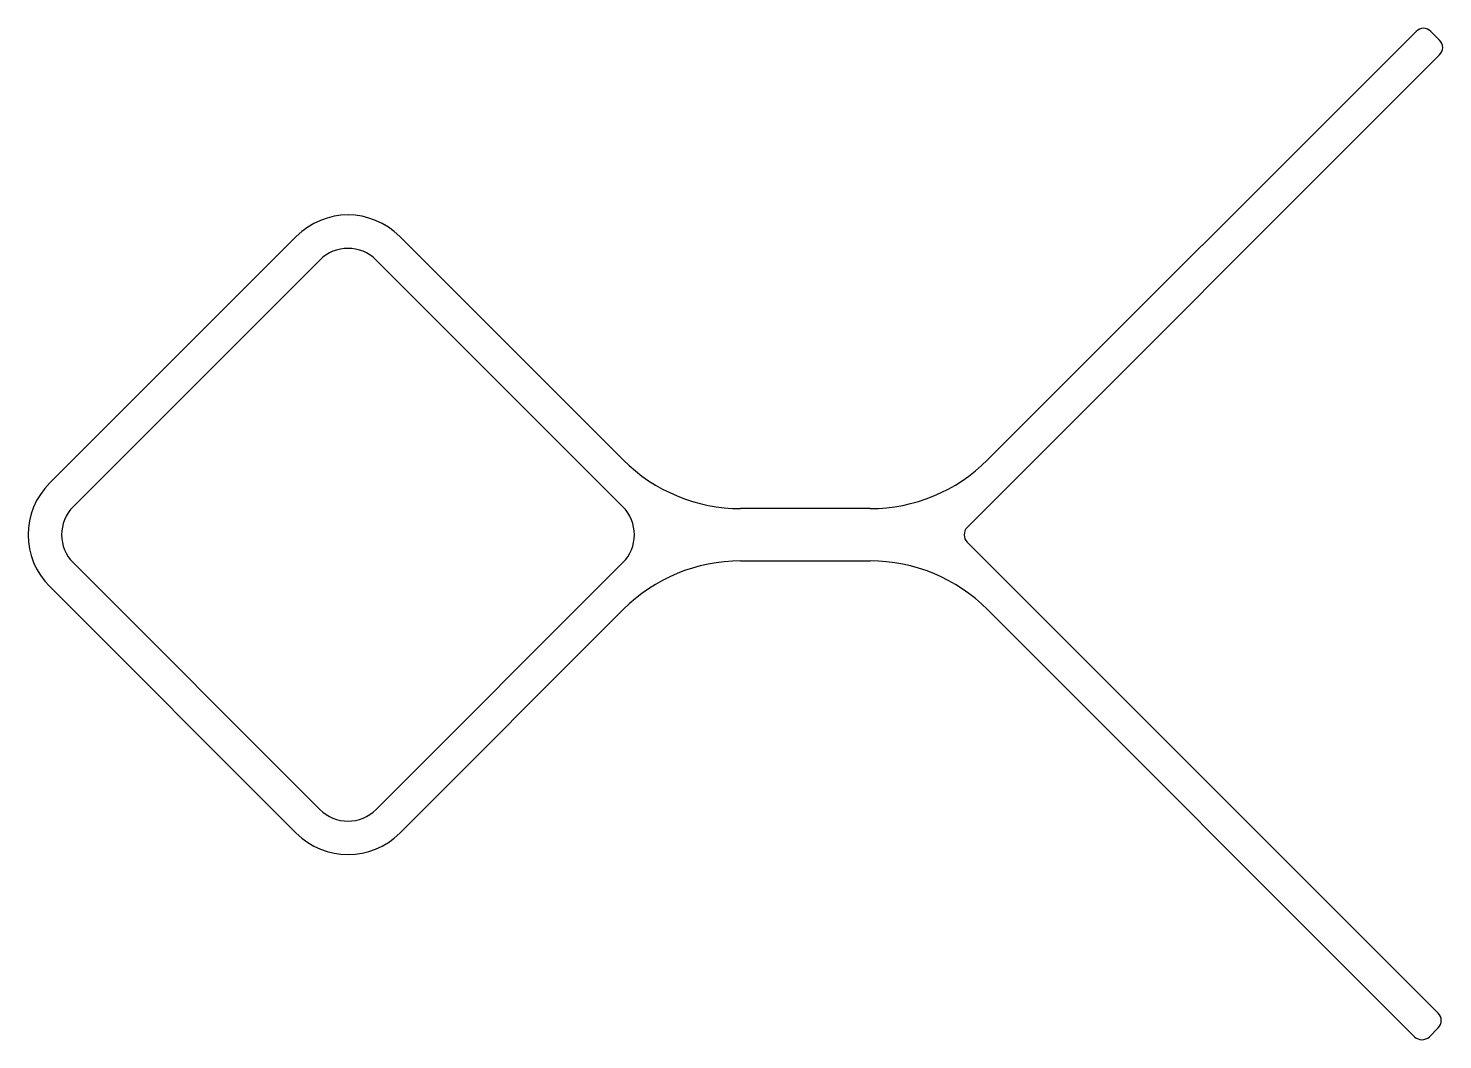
# Model space of a CAD drawing. Extents: x -113 to 90, y -23 to 121.
import ezdxf

# ---------------------------------------------------------------- set-up
doc = ezdxf.new("R2010")
doc.units = 0
doc.layers.get('0').update_dxf_attribs({"linetype": 'CONTINUOUS'})

msp = doc.modelspace()

# ---------------------------------------------------------------- linework, layer by layer
for p, q in [((85.86, 121.05), (24.48, 59.66)), ((89.24, 119.79), (87.99, 121.05)), ((21.58, 50.01), (89.24, 117.67)), ((-74.55, 91.67), (-109.85, 56.37)), ((-27.69, 59.66), (-59.7, 91.67)), ((-71.17, 88.29), (-106.47, 53)), ((-27.79, 53), (-63.08, 88.29)), ((7.67, 52.7), (-10.89, 52.7)), ((89.03, -19.56), (21.58, 47.89)), ((-106.47, 44.91), (-71.17, 9.61)), ((-63.08, 9.61), (-27.79, 44.91)), ((-10.89, 45.2), (7.67, 45.2)), ((-109.85, 41.53), (-74.55, 6.23)), ((-59.7, 6.23), (-27.69, 38.24)), ((24.48, 38.24), (85.65, -22.94)), ((87.77, -22.94), (89.03, -21.68))]:
    msp.add_line(p, q)
for centre, radius, start, end in [((86.93, 119.99), 1.5, 45, 135), ((88.18, 118.73), 1.5, 315, 45), ((-67.13, 84.25), 10.5, 45, 135), ((-67.13, 84.25), 5.72, 45, 135), ((-10.89, 76.47), 23.77, 225, 270), ((7.67, 76.47), 23.77, 270, 315), ((-102.43, 48.95), 10.5, 135, 225), ((-102.43, 48.95), 5.72, 135, 225), ((-31.83, 48.95), 5.72, 315, 45), ((22.64, 48.95), 1.5, 135, 225), ((-10.89, 21.43), 23.77, 90, 135), ((7.67, 21.43), 23.77, 45, 90), ((-67.13, 13.65), 5.72, 225, 315), ((-67.13, 13.65), 10.5, 225, 315), ((87.97, -20.62), 1.5, 315, 45), ((86.71, -21.88), 1.5, 225, 315)]:
    msp.add_arc(centre, radius, start, end)

doc.saveas('drawing.dxf')
